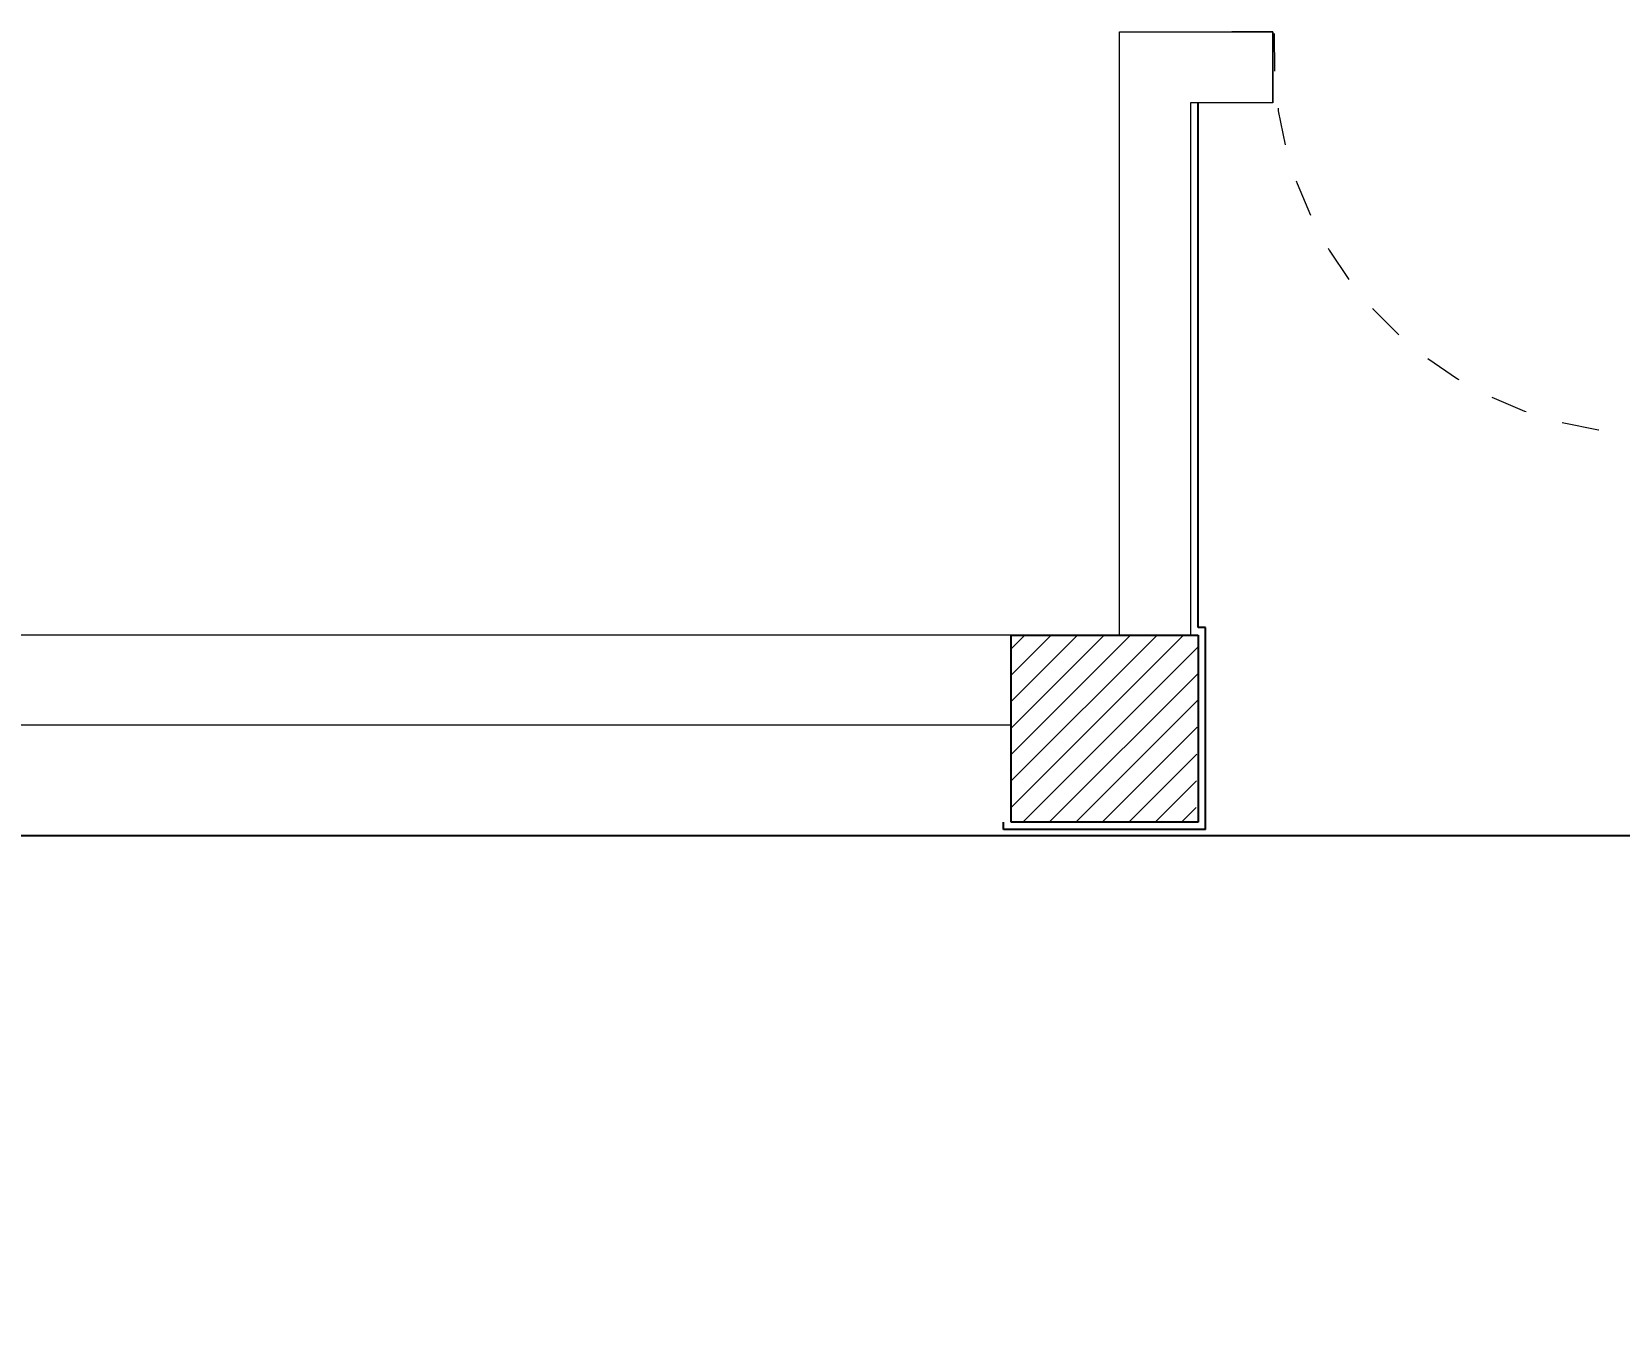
# Model space of a CAD drawing. Header units: millimetres. Extents: x 182 to 305, y 81 to 164.
# Drawn here: x 273.519 to 277.761, y 114.576 to 118.048 of the extents above; entities that cross this region are included whole.
import ezdxf

# ---------------------------------------------------------------- set-up
doc = ezdxf.new("R2010")
doc.units = ezdxf.units.MM
doc.linetypes.add('Dash 1_16_', pattern=[0.003174, 0.001587, -0.001587])
for name, color, linetype, lineweight in [('A-DOORSYM', 7, 'Continuous', 9), ('A-WALL', 7, 'Continuous', 9), ('BLOCK 019', 7, 'Continuous', 9), ('DIMENSION', 1, 'Continuous', 25), ('S-COLSPRM', 7, 'Continuous', 9)]:
    doc.layers.add(name, color=color, linetype=linetype, lineweight=lineweight)
for name, color, linetype in [('C', 7, 'Continuous'), ('estructura', 7, 'Continuous'), ('HATCH LADRILLO COMUN', 7, 'Continuous'), ('REVOQUES', 7, 'Continuous')]:
    doc.layers.add(name, color=color, linetype=linetype)
doc.styles.add('ARIALNARROW', font='ARIALN.TTF')
doc.dimstyles.new('C', dxfattribs={"dimscale": 1.5, "dimtxt": 0.15, "dimasz": 0.08, "dimexe": 0.01, "dimexo": 0, "dimgap": 0.025, "dimtad": 1, "dimzin": 0, "dimdsep": 46, "dimtxsty": 'ARIALNARROW', "dimblk": 'OBLIQUE', "dimcen": 0, "dimclrd": 256, "dimclre": 256, "dimclrt": 256, "dimadec": 0, "dimazin": 0, "dimtfac": 1.666667, "dimtofl": 0, "dimtmove": 0, "dimatfit": 0, "dimldrblk": 'OBLIQUE', "dimfxl": 0.1, "dimtolj": 1, "dimtzin": 0, "dimarcsym": 0})

# ---------------------------------------------------------------- blocks, each defined once
blk = doc.blocks.new('_Oblique')
at = {"layer": 'estructura', "color": 0, "lineweight": -2}
blk.add_line((-0.5, -0.5), (0.5, 0.5), dxfattribs=at)
blk = doc.blocks.new('*D51')
at = {"layer": 'Defpoints', "color": 0}
for p in [(265.220788, 115.897484), (265.220788, 115.897484), (278.801539, 114.575899)]:
    blk.add_point(p, dxfattribs=at)
at = {"layer": 'DIMENSION', "lineweight": -2}
for p, q in [((265.220788, 115.897484), (265.220788, 115.907484)), ((278.801539, 115.897484), (265.220788, 115.897484)), ((278.801539, 114.575899), (278.801539, 115.907484))]:
    blk.add_line(p, q, dxfattribs=at)
at = {"layer": 'DIMENSION', "lineweight": -2, "xscale": 0.08, "yscale": 0.08, "zscale": 0.08, "rotation": 180}
blk.add_blockref('_Oblique', (265.220788, 115.897484), dxfattribs=at)
at = {"layer": 'DIMENSION', "lineweight": -2, "xscale": 0.08, "yscale": 0.08, "zscale": 0.08}
blk.add_blockref('_Oblique', (278.801539, 115.897484), dxfattribs=at)
at = {"layer": 'DIMENSION', "insert": (272.011164, 115.999061), "char_height": 0.15, "attachment_point": 5, "style": 'ARIALNARROW'}
blk.add_mtext('\\A1;13.58', dxfattribs=at)

msp = doc.modelspace()

# ---------------------------------------------------------------- linework, layer by layer
at = {"layer": 'A-DOORSYM', "color": 252, "linetype": 'Dash 1_16_'}
msp.add_arc((277.859684, 117.992854), 1.021225, 177.19363, 267.19363, dxfattribs=at)
at = {"layer": 'A-WALL', "color": 252, "lineweight": 18}
for p, q in [((276.136101, 116.434648), (251.336101, 116.434648)), ((276.136101, 116.144648), (276.136101, 116.384648)), ((251.336101, 116.194648), (276.136101, 116.194648))]:
    msp.add_line(p, q, dxfattribs=at)
at = {"layer": 'BLOCK 019', "color": 252, "ltscale": 5}
for p, q in [((276.426101, 116.434648), (276.426101, 118.047854)), ((276.426101, 118.047854), (276.616101, 118.047854)), ((276.426101, 116.434648), (276.426101, 118.047854)), ((276.426101, 118.047854), (276.616101, 118.047854)), ((276.616101, 118.047854), (276.616101, 118.047854)), ((276.616101, 118.047854), (276.836099, 118.047854)), ((276.616101, 118.047854), (276.616101, 118.047854)), ((276.616101, 118.047854), (276.836099, 118.047854)), ((276.836099, 118.047854), (276.726101, 118.047854)), ((276.836099, 118.047854), (276.836099, 117.857854)), ((276.836099, 117.857854), (276.836099, 118.047854)), ((276.836099, 118.047854), (276.836099, 117.857854)), ((276.836099, 117.857854), (276.616101, 117.857854)), ((276.616101, 117.857854), (276.616101, 116.434648)), ((276.836099, 117.857854), (276.616101, 117.857854)), ((276.616101, 117.857854), (276.616101, 116.434648)), ((276.836099, 117.857854), (276.729621, 117.857854)), ((276.535482, 116.434648), (276.426101, 116.434648)), ((276.535482, 116.434648), (276.426101, 116.434648)), ((276.616101, 116.434648), (276.535482, 116.434648)), ((276.616101, 116.434648), (276.535482, 116.434648))]:
    msp.add_line(p, q, dxfattribs=at)
at = {"layer": 'C', "color": 252}
for p, q in [((276.136101, 115.934648), (276.136101, 116.434648)), ((276.136101, 116.434648), (276.636101, 116.434648)), ((276.636101, 116.434648), (276.636101, 115.934648)), ((276.636101, 115.934648), (276.136101, 115.934648))]:
    msp.add_line(p, q, dxfattribs=at)
at = {"layer": 'HATCH LADRILLO COMUN', "color": 252, "ltscale": 5}
msp.add_line((276.636101, 116.454648), (276.636104, 117.857854), dxfattribs=at)
msp.add_line((276.636101, 116.454648), (276.636104, 117.857854), dxfattribs=at)
at = {"layer": 'REVOQUES', "color": 252, "ltscale": 5}
for p, q in [((276.656101, 116.454648), (276.636101, 116.454648)), ((276.656101, 116.434648), (276.656101, 116.454648)), ((276.656101, 115.934648), (276.656101, 116.434648)), ((276.116101, 115.914648), (276.116101, 115.934648)), ((276.656101, 115.914648), (276.656101, 115.934648)), ((276.136101, 115.914648), (276.116101, 115.914648)), ((276.656101, 115.914648), (276.136101, 115.914648))]:
    msp.add_line(p, q, dxfattribs=at)
at = {"layer": 'S-COLSPRM', "color": 252, "linetype": 'Continuous'}
for p, q in [((276.136101, 116.398057), (276.172692, 116.434648)), ((276.136101, 116.327347), (276.243403, 116.434648)), ((276.136101, 116.256636), (276.314113, 116.434648)), ((276.136101, 116.185925), (276.384824, 116.434648)), ((276.136101, 116.115215), (276.455535, 116.434648)), ((276.136101, 116.044504), (276.526246, 116.434648)), ((276.136101, 115.973793), (276.596956, 116.434648)), ((276.167667, 115.934648), (276.635738, 116.40272)), ((276.238378, 115.934648), (276.634926, 116.331197)), ((276.309088, 115.934648), (276.634113, 116.259673)), ((276.379799, 115.934648), (276.633301, 116.18815)), ((276.45051, 115.934648), (276.632488, 116.116627)), ((276.52122, 115.934648), (276.631675, 116.045103)), ((276.591931, 115.934648), (276.630863, 115.97358))]:
    msp.add_line(p, q, dxfattribs=at)

# ---------------------------------------------------------------- dimensions: what is measured, and where the dimension line sits
at = {"layer": 'DIMENSION'}
dim = msp.add_linear_dim(base=(265.220788, 115.897484), p1=(278.801539, 114.575899), p2=(265.220788, 115.897484), dimstyle='C', override={"dimscale": 1, "dimlfac": 1, "dimtxsty": 'ARIALNARROW', "dimtmove": 1, "dimtolj": 1}, dxfattribs=at)
dim.commit()
dim.dimension.update_dxf_attribs({"geometry": '*D51', "text_midpoint": (272.011164, 115.999061)})

doc.saveas('drawing.dxf')
